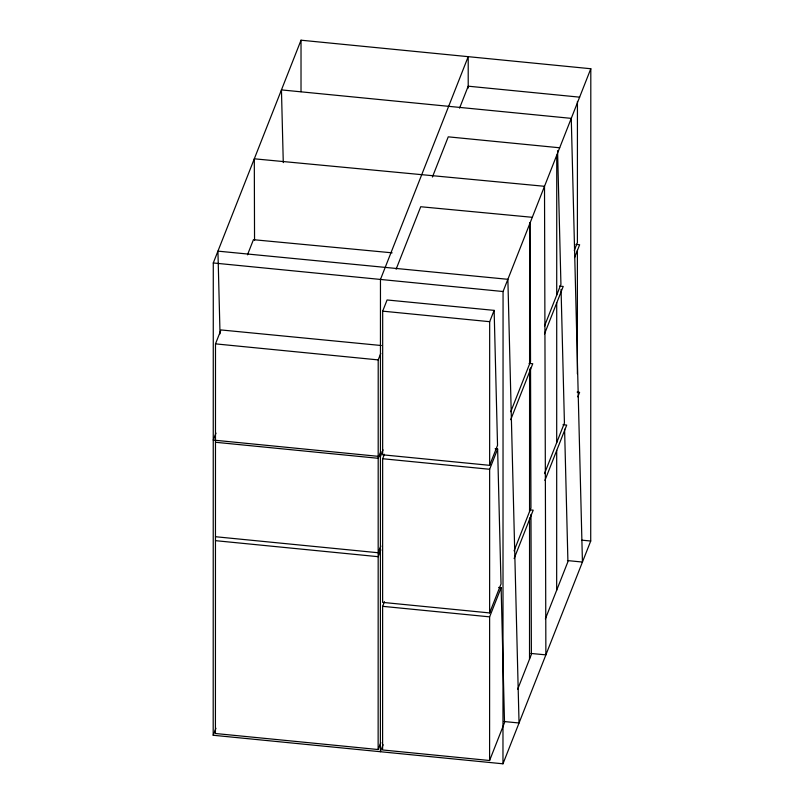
<?xml version="1.0" encoding="UTF-8"?>
<svg xmlns="http://www.w3.org/2000/svg" width="804" height="804" viewBox="0 0 804 804"><rect width="100%" height="100%" fill="white"/><g stroke="black" fill="none" stroke-linecap="round" stroke-linejoin="round"><path stroke-width="1.21" d="M213.191 735.258L213.281 262.968L301.028 40.2L590.809 68.742L590.719 541.032L502.972 763.8L213.191 735.258L215.944 728.253M381.297 345.519L220.979 329.941L215.492 343.871L215.422 733.509L378.141 749.539L380.845 742.675M301.018 91.696L301.028 40.2M378.141 749.539L378.212 359.901L380.784 353.378M384.453 601.673L382.624 606.327L382.603 749.971L489.596 760.514L504.52 722.625L501.123 587.674L498.631 587.433M384.412 454.27L382.654 458.732L382.624 602.387L489.626 612.929L501.023 583.975L497.626 449.024L495.133 448.783M382.684 311.148L382.654 454.803L489.646 465.335L497.535 445.326L494.138 310.374L387.086 299.972L382.684 311.148L489.676 321.69L494.138 310.374M468.209 88.068L468.209 56.672L380.463 279.44L380.372 751.72L383.126 744.725M489.596 760.514L489.626 616.859L501.123 587.674M489.626 612.929L489.646 469.275L497.626 449.024M489.646 465.335L489.676 321.69M502.972 763.8L503.063 291.52L590.809 68.742M529.524 659.139L529.555 517.987M529.555 511.545L529.585 369.147M529.585 363.961L529.615 222.808M556.669 590.236L556.7 450.33M556.7 442.652L556.72 302.746M556.72 295.058L556.75 155.162M577.383 373.91L577.403 250.245M577.433 101.415L577.403 242.567L574.277 250.496M247.481 254.818L253.441 239.692L392.121 252.828M215.995 433.105L213.241 440.079L380.423 456.551L383.046 449.888M396.111 269.209L420.723 206.739L532.328 217.311M432.411 177.051L448.25 136.841L559.715 147.785M459.556 108.148L468.209 86.189L579.664 97.163M380.835 451.597L378.192 458.3L215.472 442.27M380.835 546.016L378.181 552.75L215.452 536.72M380.855 549.886L378.181 556.69L215.452 540.66M510.761 411.748L530.529 361.579L530.117 222.798M544.509 326.062L560.931 284.375L557.564 150.67M510.731 419.678L532.761 363.74L529.042 363.388M544.529 333.871L563.212 286.435L559.494 286.073M574.589 257.571L579.634 244.758L575.915 244.386M514.078 550.841L530.952 507.997L530.539 367.981M544.489 473.646L564.428 423.025L561.061 289.319M514.128 558.569L533.193 510.168L529.474 509.816M544.921 480.4L566.709 425.085L562.991 424.723M577.825 396.874L579.604 392.342L577.131 392.101M517.696 689.189L531.384 654.426L530.972 514.409M545.363 618.939L567.925 561.674L564.589 429.215M530.931 653.451L545.876 654.868L544.509 186.297L254.305 158.81L254.546 240.466M504.048 721.53L519.042 722.987L507.867 279.31L217.934 251.139L220.025 333.861M213.281 262.968L503.063 291.52M215.492 343.871L378.212 359.901M382.654 458.732L489.646 469.275M581.975 540.167L590.719 541.032M567.453 560.579L582.438 562.046L571.262 118.369L281.45 89.907L283.279 162.609M382.624 606.327L489.626 616.859"/></g></svg>
